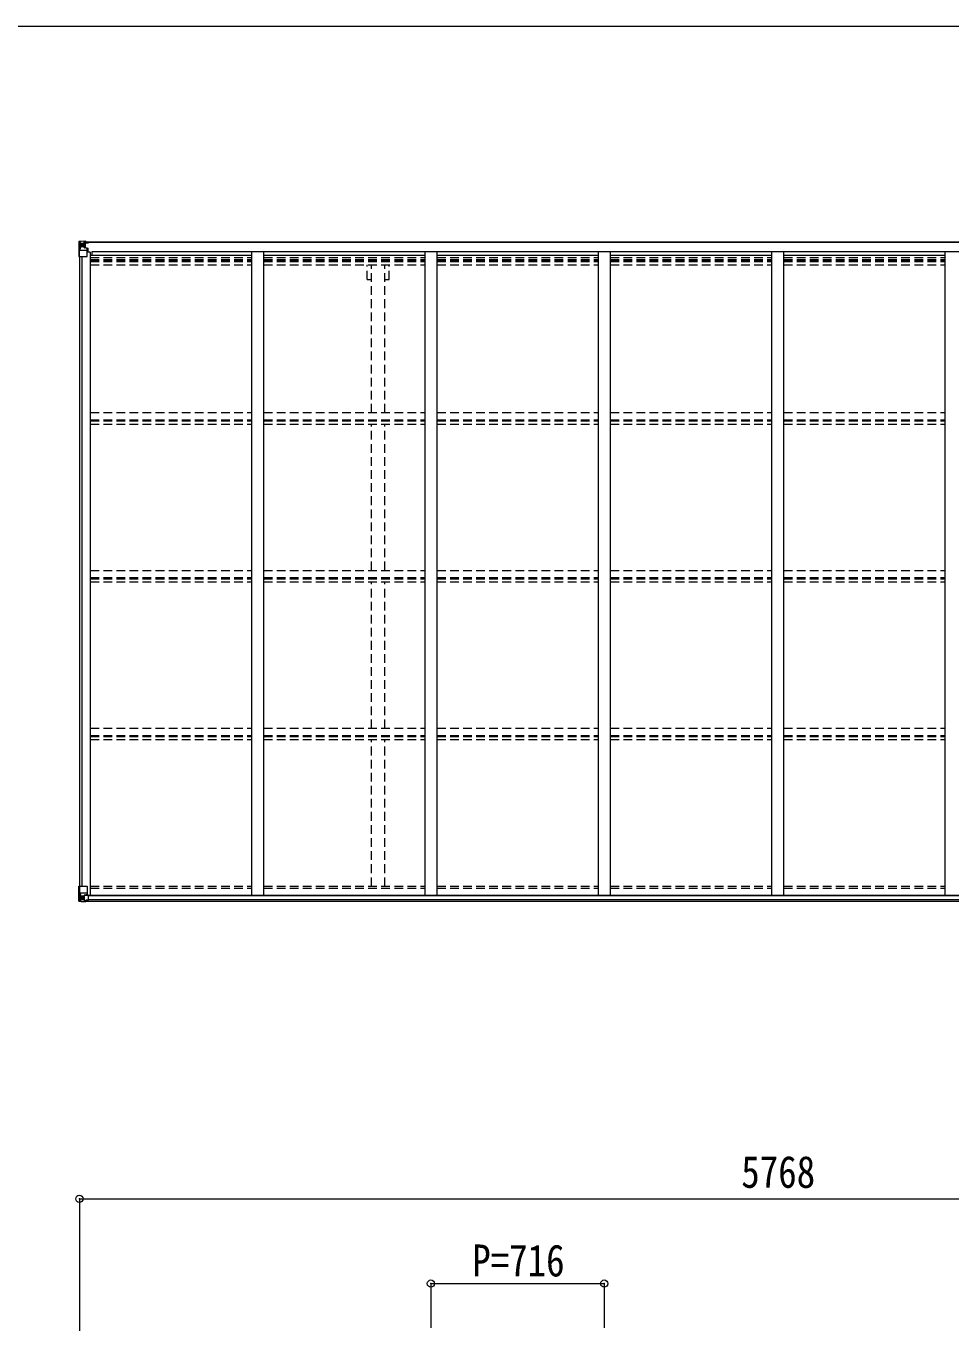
# Model space of a CAD drawing. Units: millimetres at full size, sheet at 1:30; details may follow other scales. Extents: x -8432 to 8432, y -5820 to 5820.
# Drawn here: x 89 to 3910, y 430 to 5820 of the extents above; entities that cross this region are included whole.
import ezdxf
from ezdxf.enums import TextEntityAlignment as Align

# ---------------------------------------------------------------- set-up
doc = ezdxf.new("R2010")
doc.units = ezdxf.units.MM
doc.header["$LTSCALE"] = 30
doc.header["$PDMODE"] = 32
doc.header["$PDSIZE"] = 30
doc.linetypes.add('DASHED1', pattern=[1.8, 1.2, -0.6])
for name, color, linetype, lineweight in [('0-3_ELV2', 4, 'Continuous', 9), ('0-4_TABLE1', 6, 'Continuous', 9), ('0-6_OTH_LINE', 6, 'Continuous', 9), ('F-0_240', 7, 'Continuous', 9)]:
    doc.layers.add(name, color=color, linetype=linetype, lineweight=lineweight)
doc.styles.add('ＭＳ ゴシック', font='')
doc.styles.get('ＭＳ ゴシック').set_extended_font_data('MS Gothic')

msp = doc.modelspace()

# ---------------------------------------------------------------- linework, layer by layer
at = {"layer": '0-3_ELV2'}
for p, q in [((331.09, 4928.94), (6056.09, 4928.94)), ((331.09, 4926.8), (6056.09, 4926.8)), ((309.59, 4868.17), (309.59, 2266.74)), ((319.29, 4868.17), (319.29, 2266.74)), ((354.59, 4886.83), (341.59, 4886.83)), ((354.59, 4886.83), (354.59, 2230.72)), ((354.59, 4873.14), (1020.59, 4873.14)), ((362.09, 4873.14), (362.09, 4888.66)), ((362.09, 4888.66), (6025.09, 4888.66)), ((1020.59, 4888.64), (1020.59, 2230.72)), ((1070.59, 4888.64), (1070.59, 2230.72)), ((1070.59, 4873.14), (1736.59, 4873.14)), ((1736.59, 4888.64), (1736.59, 2230.72)), ((1786.59, 4888.64), (1786.59, 2230.72)), ((1786.59, 4873.14), (2452.59, 4873.14)), ((2452.59, 4888.64), (2452.59, 2230.72)), ((2502.59, 4888.64), (2502.59, 2230.72)), ((2502.59, 4873.14), (3168.59, 4873.14)), ((3168.59, 4888.64), (3168.59, 2230.72)), ((3218.59, 4888.64), (3218.59, 2230.72)), ((3218.59, 4873.14), (3884.59, 4873.14)), ((3884.59, 4888.64), (3884.59, 2230.72)), ((334.32, 2230.72), (6052.85, 2230.72)), ((346.09, 2228.46), (6041.09, 2228.46)), ((346.09, 2212.84), (6041.09, 2212.84)), ((336.09, 2204.94), (6051.09, 2204.94))]:
    msp.add_line(p, q, dxfattribs=at)
at = {"layer": '0-3_ELV2', "linetype": 'DASHED1'}
for p, q in [((354.59, 4864.75), (1020.59, 4864.75)), ((354.59, 4856.55), (1020.59, 4856.55)), ((354.59, 4852.62), (1020.59, 4852.62)), ((1070.59, 4864.75), (1736.59, 4864.75)), ((1070.59, 4856.55), (1736.59, 4856.55)), ((1070.59, 4852.62), (1736.59, 4852.62)), ((1786.59, 4864.75), (2452.59, 4864.75)), ((1786.59, 4856.55), (2452.59, 4856.55)), ((1786.59, 4852.62), (2452.59, 4852.62)), ((2502.59, 4864.75), (3168.59, 4864.75)), ((2502.59, 4856.55), (3168.59, 4856.55)), ((2502.59, 4852.62), (3168.59, 4852.62)), ((3218.59, 4864.75), (3884.59, 4864.75)), ((3218.59, 4856.55), (3884.59, 4856.55)), ((3218.59, 4852.62), (3884.59, 4852.62)), ((354.59, 4847.54), (1020.59, 4847.54)), ((354.59, 4834.54), (1020.59, 4834.54)), ((1070.59, 4847.54), (1736.59, 4847.54)), ((1070.59, 4834.54), (1736.59, 4834.54)), ((1498.39, 4772.94), (1498.39, 4833.35)), ((1516.09, 4223.42), (1516.09, 4833.35)), ((1571.09, 4223.42), (1571.09, 4833.35)), ((1588.79, 4772.94), (1588.79, 4833.35)), ((1786.59, 4847.54), (2452.59, 4847.54)), ((1786.59, 4834.54), (2452.59, 4834.54)), ((2502.59, 4847.54), (3168.59, 4847.54)), ((2502.59, 4834.54), (3168.59, 4834.54)), ((3218.59, 4847.54), (3884.59, 4847.54)), ((3218.59, 4834.54), (3884.59, 4834.54)), ((1498.39, 4772.94), (1516.09, 4772.94)), ((1571.09, 4772.94), (1588.79, 4772.94)), ((354.59, 4223.42), (1020.56, 4223.42)), ((1070.59, 4223.42), (1736.56, 4223.42)), ((1786.59, 4223.42), (2452.56, 4223.42)), ((2502.59, 4223.42), (3168.56, 4223.42)), ((3218.59, 4223.42), (3884.56, 4223.42)), ((354.59, 4193.68), (1020.56, 4193.68)), ((354.59, 4189.14), (1020.56, 4189.14)), ((354.59, 4176.13), (1020.56, 4176.13)), ((1070.59, 4193.68), (1736.56, 4193.68)), ((1070.59, 4189.14), (1736.56, 4189.14)), ((1070.59, 4176.13), (1736.56, 4176.13)), ((1516.09, 3571.76), (1516.09, 4176.13)), ((1571.09, 3571.76), (1571.09, 4176.13)), ((1786.59, 4193.68), (2452.56, 4193.68)), ((1786.59, 4189.14), (2452.56, 4189.14)), ((1786.59, 4176.13), (2452.56, 4176.13)), ((2502.59, 4193.68), (3168.56, 4193.68)), ((2502.59, 4189.14), (3168.56, 4189.14)), ((2502.59, 4176.13), (3168.56, 4176.13)), ((3218.59, 4193.68), (3884.56, 4193.68)), ((3218.59, 4189.14), (3884.56, 4189.14)), ((3218.59, 4176.13), (3884.56, 4176.13)), ((354.59, 3571.76), (1020.56, 3571.76)), ((1070.59, 3571.76), (1736.56, 3571.76)), ((1786.59, 3571.76), (2452.56, 3571.76)), ((2502.59, 3571.76), (3168.56, 3571.76)), ((3218.59, 3571.76), (3884.56, 3571.76)), ((354.59, 3542.02), (1020.56, 3542.02)), ((354.59, 3537.48), (1020.56, 3537.48)), ((354.59, 3524.46), (1020.56, 3524.46)), ((1070.59, 3542.02), (1736.56, 3542.02)), ((1070.59, 3537.48), (1736.56, 3537.48)), ((1070.59, 3524.46), (1736.56, 3524.46)), ((1516.09, 2920.1), (1516.09, 3524.46)), ((1571.09, 2920.1), (1571.09, 3524.46)), ((1786.59, 3542.02), (2452.56, 3542.02)), ((1786.59, 3537.48), (2452.56, 3537.48)), ((1786.59, 3524.46), (2452.56, 3524.46)), ((2502.59, 3542.02), (3168.56, 3542.02)), ((2502.59, 3537.48), (3168.56, 3537.48)), ((2502.59, 3524.46), (3168.56, 3524.46)), ((3218.59, 3542.02), (3884.56, 3542.02)), ((3218.59, 3537.48), (3884.56, 3537.48)), ((3218.59, 3524.46), (3884.56, 3524.46)), ((354.59, 2920.1), (1020.56, 2920.1)), ((1070.59, 2920.1), (1736.56, 2920.1)), ((1786.59, 2920.1), (2452.56, 2920.1)), ((2502.59, 2920.1), (3168.56, 2920.1)), ((3218.59, 2920.1), (3884.56, 2920.1)), ((354.59, 2890.36), (1020.56, 2890.36)), ((354.59, 2885.82), (1020.56, 2885.82)), ((354.59, 2872.8), (1020.56, 2872.8)), ((1070.59, 2890.36), (1736.56, 2890.36)), ((1070.59, 2885.82), (1736.56, 2885.82)), ((1070.59, 2872.8), (1736.56, 2872.8)), ((1516.09, 2267.69), (1516.09, 2872.8)), ((1571.09, 2267.69), (1571.09, 2872.8)), ((1786.59, 2890.36), (2452.56, 2890.36)), ((1786.59, 2885.82), (2452.56, 2885.82)), ((1786.59, 2872.8), (2452.56, 2872.8)), ((2502.59, 2890.36), (3168.56, 2890.36)), ((2502.59, 2885.82), (3168.56, 2885.82)), ((2502.59, 2872.8), (3168.56, 2872.8)), ((3218.59, 2890.36), (3884.56, 2890.36)), ((3218.59, 2885.82), (3884.56, 2885.82)), ((3218.59, 2872.8), (3884.56, 2872.8)), ((354.59, 2266.89), (1020.59, 2266.89)), ((1070.59, 2266.89), (1736.59, 2266.89)), ((1786.59, 2266.89), (2452.59, 2266.89)), ((2502.59, 2266.89), (3168.59, 2266.89)), ((3218.59, 2266.89), (3884.59, 2266.89)), ((354.59, 2258.54), (1020.59, 2258.54)), ((1070.59, 2258.54), (1736.59, 2258.54)), ((1786.59, 2258.54), (2452.59, 2258.54)), ((2502.59, 2258.54), (3168.59, 2258.54)), ((3218.59, 2258.54), (3884.59, 2258.54))]:
    msp.add_line(p, q, dxfattribs=at)
at = {"layer": '0-4_TABLE1'}
for p, q in [((307.59, 4928.88), (307.59, 4868.17)), ((336.09, 4931.57), (308.53, 4929.89)), ((308.53, 4929.84), (308.53, 4929.88)), ((317.5, 4930.27), (309.58, 4929.8)), ((310.43, 4928.83), (310.43, 4928.76)), ((310.43, 4868.17), (310.43, 4928.76)), ((310.98, 4895.06), (315.12, 4907.14)), ((314.4, 4925.38), (311.67, 4929.05)), ((315.26, 4921.88), (317.59, 4921.94)), ((315.26, 4908.4), (315.26, 4921.88)), ((317.59, 4908.37), (315.26, 4908.4)), ((329.59, 4931.06), (317.59, 4930.28)), ((331.09, 4921.93), (317.59, 4921.93)), ((331.09, 4908.37), (317.59, 4908.37)), ((317.59, 4908.37), (317.59, 4908.37)), ((323.07, 4914.73), (323.07, 4913.77)), ((329.59, 4905.08), (329.59, 4931.17)), ((329.59, 4930.29), (336.09, 4930.69)), ((331.09, 4925.47), (329.59, 4925.47)), ((330.42, 4904.82), (340.76, 4903.16)), ((330.42, 4904.18), (330.42, 4904.82)), ((336.09, 4929.76), (331.09, 4929.67)), ((339.59, 4925.11), (331.09, 4925.11)), ((335.09, 4920.18), (331.09, 4920.18)), ((335.09, 4911.97), (331.09, 4911.97)), ((331.2, 4923.81), (335.09, 4923.81)), ((331.58, 4924.18), (341.59, 4924.27)), ((331.58, 4924.01), (331.58, 4924.18)), ((346.59, 4924.15), (331.58, 4924.01)), ((331.59, 4926.13), (331.59, 4924.18)), ((339.59, 4926.13), (331.59, 4926.13)), ((339.59, 4926.11), (331.59, 4926.11)), ((335.09, 4904.07), (335.09, 4924.04)), ((336.09, 4928.94), (336.09, 4931.57)), ((339.59, 4925.11), (339.59, 4926.8)), ((341.09, 4929.37), (341.09, 4928.94)), ((341.39, 4929.37), (341.09, 4929.37)), ((341.39, 4929.37), (343.08, 4928.94)), ((341.59, 4925.87), (347.59, 4925.87)), ((346.59, 4926.8), (346.59, 4925.87)), ((347.59, 4924.19), (347.59, 4926.8)), ((307.59, 4868.17), (340.59, 4868.17)), ((310.98, 4895.06), (317.59, 4894.84)), ((317.59, 4894.84), (341.59, 4894.84)), ((340.76, 4902.53), (330.42, 4904.18)), ((340.76, 4903.16), (340.76, 4902.53)), ((341.04, 4903.09), (346.09, 4903.04)), ((341.59, 4869.17), (341.59, 4902.27)), ((346.09, 4901.32), (341.59, 4901.3)), ((346.09, 4891.17), (341.59, 4891.17)), ((345.09, 4903.05), (345.09, 4901.32)), ((346.09, 4886.83), (346.09, 4903.04)), ((307.59, 2266.74), (340.59, 2266.74)), ((307.59, 2206.03), (307.59, 2266.74)), ((310.43, 2266.74), (310.43, 2206.15)), ((341.59, 2265.74), (341.59, 2232.64)), ((310.98, 2239.86), (317.59, 2240.07)), ((310.98, 2239.86), (315.12, 2227.77)), ((317.59, 2226.54), (315.26, 2226.51)), ((315.26, 2226.51), (315.26, 2213.04)), ((315.26, 2213.04), (317.59, 2212.98)), ((317.59, 2240.07), (341.59, 2240.07)), ((317.59, 2226.54), (317.59, 2226.54)), ((329.59, 2226.54), (317.59, 2226.54)), ((317.59, 2212.98), (329.59, 2212.98)), ((322.11, 2220.18), (322.11, 2221.14)), ((329.59, 2230.53), (336.09, 2230.53)), ((329.59, 2230.53), (329.59, 2203.74)), ((340.76, 2232.38), (330.42, 2230.73)), ((330.42, 2230.73), (330.42, 2230.53)), ((333.11, 2230.53), (340.76, 2231.75)), ((336.09, 2230.53), (345.09, 2230.49)), ((340.76, 2231.75), (340.76, 2232.38)), ((346.09, 2229.58), (346.09, 2209.43)), ((308.53, 2205.07), (308.53, 2205.03)), ((317.5, 2204.64), (309.58, 2205.12)), ((310.44, 2206.09), (310.43, 2206.15)), ((314.4, 2209.53), (311.67, 2205.86)), ((329.59, 2203.85), (317.59, 2204.64)), ((336.09, 2203.34), (336.09, 2209.29)), ((345.09, 2208.71), (336.09, 2208.66))]:
    msp.add_line(p, q, dxfattribs=at)
for points in [[(321.15, 4915.69), (320.19, 4915.69), (320.19, 4916.65), (321.15, 4916.65)], [(322.11, 4917.61), (322.11, 4918.57), (323.07, 4918.57), (323.07, 4917.61)], [(323.07, 4913.77), (322.11, 4913.77), (322.11, 4914.73)], [(324.03, 4916.65), (324.99, 4916.65), (324.99, 4915.69), (324.03, 4915.69)], [(336.09, 4930.17), (331.09, 4930.17), (331.09, 4904.71)], [(341.59, 4925.87), (341.59, 4924.26), (347.59, 4924.31)], [(321.15, 2218.26), (320.19, 2218.26), (320.19, 2219.22), (321.15, 2219.22)], [(322.11, 2221.14), (323.07, 2221.14), (323.07, 2220.18)], [(323.07, 2217.3), (323.07, 2216.34), (322.11, 2216.34), (322.11, 2217.3)], [(324.03, 2219.22), (324.99, 2219.22), (324.99, 2218.26), (324.03, 2218.26)], [(308.53, 2205.03), (317.59, 2204.47), (336.09, 2203.34)], [(346.09, 2209.43), (346.08, 2209.32), (336.09, 2209.29)]]:
    msp.add_lwpolyline(points, dxfattribs=at)
for centre in [(322.59, 4916.17), (322.59, 2218.74)]:
    msp.add_circle(centre, 5.3, dxfattribs=at)
for centre, radius, start, end in [((308.59, 4928.89), 1, 93.50017, 180.00079), ((308.59, 4928.88), 0.999, 93.4424, 179.95083), ((308.59, 4928.84), 0.999, 93.4424, 179.95083), ((309.74, 4942.49), 12.7, 269.24466, 275.10311), ((311.72, 4928.88), 1.28, 131.17831, 182.45895), ((321.15, 4917.61), 0.96, 270, 0), ((321.15, 4914.73), 0.96, 0, 90), ((324.03, 4917.61), 0.96, 180, 270), ((324.03, 4914.73), 0.96, 90, 180), ((330.53, 4905.75), 0.937, 182.32209, 263.26766), ((330.53, 4905.11), 0.937, 182.32209, 263.26766), ((331.59, 4926.63), 0.5, 179.99802, 269.99691), ((331.59, 4926.61), 0.5, 180.00109, 270.00109), ((331.59, 4923.68), 0.5, 90.52895, 180.04464), ((331.6, 4923.5), 0.513, 91.88028, 181.04707), ((346.73, 4931.83), 7.69, 268.96999, 276.43426), ((340.59, 4869.17), 1, 270, 0), ((340.65, 4902.23), 0.937, 2.32209, 83.26766), ((340.65, 4901.6), 0.937, 2.32209, 83.26766), ((340.59, 2265.74), 1, 0, 90), ((321.15, 2220.18), 0.96, 270, 0), ((321.15, 2217.3), 0.96, 0, 90), ((324.03, 2220.18), 0.96, 180, 270), ((324.03, 2217.3), 0.96, 90, 180), ((330.53, 2229.8), 0.937, 96.73234, 129.06602), ((340.65, 2233.31), 0.937, 276.73234, 357.67791), ((340.65, 2232.68), 0.937, 276.73234, 357.67791), ((308.59, 2206.07), 0.999, 180.04917, 266.5576), ((308.59, 2206.03), 0.999, 180.04917, 266.5576), ((308.59, 2206.03), 1, 179.99921, 266.49983), ((309.74, 2192.42), 12.7, 84.89689, 90.75534), ((311.72, 2206.03), 1.28, 177.54105, 228.82169)]:
    msp.add_arc(centre, radius, start, end, dxfattribs=at)
for centre, major_axis, ratio, start_param, end_param in [((509.53, 4942.2), (201, 12.36), 0.060933, 3.1373463, 3.1378449), ((310.53, 4929.96), (2, 0.12), 0.060933, 3.1378449, 4.2119296), ((310.72, 4926.87), (-0.02, 3), 0.466854, 5.5234897, 6.1575023), ((312.39, 4921.8), (0.03, 5), 0.573921, 4.7320603, 5.5159136), ((313.85, 4908.43), (0, 3), 0.468246, 4.2703918, 4.7058971), ((235.84, 4921.93), (81.75, 0), 0.061163, 0, 0.0007725), ((311.7, 4897.4), (0.85, 2.32), 0.403757, 2.3087461, 3.2744049), ((311.7, 2237.51), (0.85, -2.32), 0.403757, 3.0087805, 3.9744392), ((312.39, 2213.12), (0.03, -5), 0.573921, 0.7672717, 1.551125), ((313.85, 2226.49), (0, -3), 0.468246, 1.5772882, 2.0127935), ((235.84, 2212.98), (81.75, 0), 0.061163, 6.2824128, 6.2831853), ((345.09, 2229.59), (1, -0.021), 0.906239, 0.0187047, 1.589501), ((310.53, 2204.95), (2, -0.12), 0.060933, 2.0712557, 3.1453404), ((509.53, 2192.72), (201, -12.36), 0.060933, 3.1453404, 3.145839), ((310.72, 2208.05), (-0.02, -3), 0.466854, 0.125683, 0.7596956), ((345.09, 2209.42), (1, 0.012), 0.707053, 4.7036637, 6.124411)]:
    msp.add_ellipse(centre, major_axis=major_axis, ratio=ratio, start_param=start_param, end_param=end_param, dxfattribs=at)
at = {"layer": '0-6_OTH_LINE'}
for p, q in [((309.59, 975.66), (309.59, 430.25)), ((309.59, 975.66), (6077.59, 975.66)), ((1761.59, 625.66), (1761.59, 443.2)), ((1761.59, 625.66), (2477.59, 625.66)), ((2477.59, 625.66), (2477.59, 443.2))]:
    msp.add_line(p, q, dxfattribs=at)
for p in [(309.59, 975.66), (1761.59, 625.66), (2477.59, 625.66)]:
    msp.add_point(p, dxfattribs=at)
at = {"layer": 'F-0_240', "color": 5}
msp.add_line((-8432.06, 5820), (8007.94, 5820), dxfattribs=at)

# ---------------------------------------------------------------- texts
at = {"layer": '0-6_OTH_LINE', "color": 7, "style": 'ＭＳ ゴシック', "width": 0.85}
for s, p in [('5768', (3043.59, 981.66)), ('P=716', (1932.09, 615.66))]:
    msp.add_text(s, height=132, dxfattribs=at).set_placement(p, align=Align.BOTTOM_LEFT)

doc.saveas('drawing.dxf')
